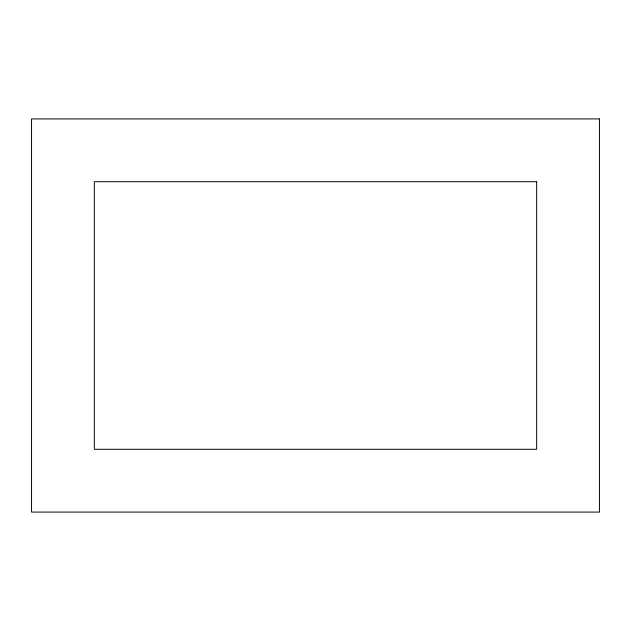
<?xml version="1.0" encoding="UTF-8"?>
<svg xmlns="http://www.w3.org/2000/svg" width="631" height="631" viewBox="0 0 631 631"><rect width="100%" height="100%" fill="white"/><g stroke="black" fill="none" stroke-linecap="round" stroke-linejoin="round"><path stroke-width="0.95" d="M599.45 118.92L31.55 118.92L31.55 512.08L599.45 512.08L599.45 118.92M536.658 181.712L94.342 181.712L94.342 449.288L536.658 449.288L536.658 181.712"/></g></svg>
